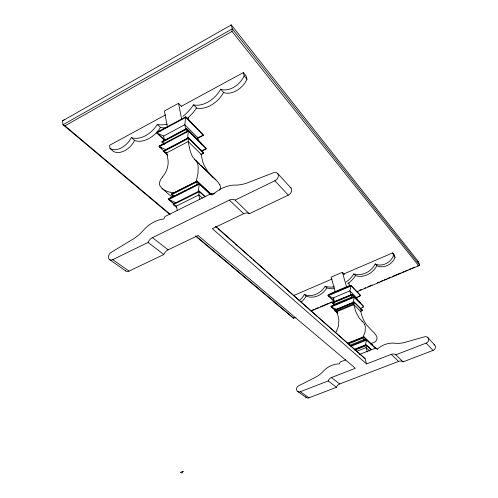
<?xml version="1.0" encoding="UTF-8"?>
<svg xmlns="http://www.w3.org/2000/svg" width="498" height="498" viewBox="0 0 498 498"><rect width="100%" height="100%" fill="white"/><g stroke="black" fill="none" stroke-linecap="round" stroke-linejoin="round"><path stroke-width="0.75" d="M169.501 214.215L62.997 124.755L62.561 120.827L231.29 24.9L418.569 261.867L419.627 265.011L418.687 265.795L231.987 31.424L232.286 28.859L231.29 24.9L230.456 25.33M186.358 132.325L186.657 128.521L161.937 141.662L162.049 142.272L164.272 144.364M167.621 155.115L163.718 151.479L163.605 150.863L187.584 138.469L188.468 130.52L159.117 146.082L159.229 146.698L165.834 152.942M337.158 312.613L330.996 306.438L334.824 304.154L351.644 297.107L352.011 294.474L334.139 301.67L332.502 302.672L334.202 304.651M371.253 343.321C373.849 342.917 376.855 341.279 377.036 338.354A5.335 4.077 36.3 0 0 376.295 335.671A15.637 12.027 36.2 0 0 372.373 331.114L366.721 325.107L363.565 320.002A25.317 18.992 35.7 0 1 362.052 316.093L360.714 311.449L362.314 310.441L354.308 302.51L334.681 310.684L336.878 311.673L353.798 304.639L354.165 302.006L334.544 310.179L337.295 313.118M353.076 302.118L354.283 297.244L354.134 296.746L351.644 297.107M349.21 345.488L363.801 339.673L364.187 337.009L363.048 337.04L347.156 343.39M354.153 349.391L365.314 344.971L366.59 340.084L366.435 339.555L363.801 339.673M173.814 196.704L171.542 194.724L171.424 194.064L196.218 181.664L197.999 173.372L198.173 166.799A7.507 2.11 -87.9 0 0 197.494 163.338A21.675 6.057 -88.2 0 0 195.347 160.169L192.365 156.521L190.473 151.822A36.939 10.296 -87.1 0 1 189.358 147.34M334.463 286.848A24.514 20.181 -42.4 0 1 326.906 286.711L325.138 286.232L324.901 286.667A16.366 13.477 -45.2 0 1 305.61 294.941L304.309 294.386L303.811 295.432A12.276 10.085 -47.3 0 1 299.068 300.555M304.309 294.386L306.077 295.993L305.585 297.038A12.232 10.066 -47.2 0 1 300.854 302.143M167.291 124.158A33.173 22.186 -46.6 0 1 159.379 124.755L157.293 124.413L156.963 124.986A22.086 14.741 -48.3 0 1 132.848 138.033L131.348 137.523L130.638 138.898A16.527 10.981 -49.6 0 1 109.996 148.466L109.548 145.31L165.523 114.889M131.348 137.523L134.572 140.442L133.862 141.818A16.446 10.975 -49.6 0 1 113.289 151.305L109.996 148.466M334.681 310.684L336.673 310.92L353.58 303.892L354.308 302.523M375.206 263.952L377.733 266.169A12.892 10.726 -37.4 0 0 395.076 257.335L393.569 255.524A12.942 10.744 -37.6 0 1 376.171 264.401L375.206 263.952L374.403 265.44A16.851 13.956 -39.8 0 1 354.259 274.081L353.841 273.919L352.665 275.674A24.514 20.181 -42.4 0 1 346.073 282.073M376.768 265.72L375.971 267.202A16.789 13.932 -39.7 0 1 355.883 275.792L353.841 273.919M325.138 286.232L326.85 287.881L326.613 288.311A16.303 13.452 -45.1 0 1 307.378 296.54L306.077 295.993M181.222 106.36L243.341 72.602L244.145 75.789A17.673 12.02 -43.6 0 1 221.784 89.59L220.639 89.173L219.506 91.159A22.92 15.5 -45 0 1 193.934 104.991L193.442 104.854L191.823 107.226A33.173 22.186 -46.6 0 1 183.121 116.208M220.639 89.173L223.552 92.466L222.425 94.446A22.808 15.488 -44.9 0 1 196.94 108.166L193.442 104.854M165.697 127.855A33.011 22.173 -46.5 0 1 162.51 127.787L160.431 127.432L160.101 128.011A21.98 14.735 -48.3 0 1 136.066 140.953L134.572 140.442M219.481 190.174L220.402 188.126A7.221 5.354 22.5 0 0 219.755 184.795M363.048 337.04L365.127 331.793L365.339 327.136A5.378 2.465 88.8 0 0 364.573 324.366M355.472 275.631L354.296 277.386A24.427 20.144 -42.4 0 1 347.729 283.76M196.455 108.029L194.843 110.388A33.011 22.173 -46.5 0 1 187.242 118.449M162.342 177.114C165.622 173.31 167.882 168.505 168.112 163.437A35.383 26.07 17.5 0 0 167.782 158.601L166.73 152.836L163.718 151.479L188.636 138.363L203.62 153.21L200.899 154.623M184.671 117.752L185.704 116.806L203.228 134.703L203.358 135.294L197.258 138.494M186.887 131.877L188.468 130.52L206.085 148.199L206.216 148.802L202.107 150.931M169.974 137.66L186.657 128.521L201.59 143.505L201.715 144.109M187.584 138.469L188.512 137.747L203.495 152.6L203.62 153.21L201.155 154.318L188.207 141.563L188.512 137.747L163.605 150.863M205.425 196.741L199.2 191.014L198.204 191.574L199.293 184.173L199.156 183.513L196.878 184.951L197.202 181.067L171.424 194.064M360.614 308.579L363.702 306.693L363.559 306.195L354.134 296.746L330.996 306.438L332.652 307.976M196.218 181.664L197.202 181.067L211.862 194.755M357.632 300.792L356.78 297.848L360.477 295.625L360.334 295.14L350.909 285.516L348.457 285.939L331.774 293.023L327.97 295.252L334.139 301.477M62.561 120.827L64.298 119.806M417.498 265.907L419.627 265.011L232.286 28.859L62.997 124.755L64.977 125.838L231.987 31.424M181.596 106.491L178.514 103.31L164.39 111.023L167.434 127.326M164.352 140.193L156.783 133.003L156.677 132.4L185.704 116.806L184.839 124.718L185.748 129.275M197.706 137.678L203.358 135.294L185.822 117.41L156.783 133.003L163.655 136.029L184.839 124.718L197.706 137.678L198.329 140.679M168.598 138.388L164.483 140.573L163.655 136.029M166.73 152.836L188.207 141.563L189.358 147.34M199.156 183.513L168.542 198.901L168.66 199.561L173.659 203.875M171.318 201.298L168.542 198.901L179.51 193.678M180.899 192.981L186.457 190.186M187.846 189.489L196.181 185.3M176.759 207.585L173.335 204.647L173.217 203.981L199.2 191.014L198.87 194.911L199.785 199.48M204.989 196.884L199.337 191.68L173.335 204.647L176.466 206.054L198.87 194.911L202.313 198.055M112.741 259.639L148.087 242.439A7.022 5.123 -52.5 0 1 152.469 237.633L229.397 200.103A7.314 5.49 -47.2 0 1 235.118 200.09L274.871 180.743A5.048 3.797 -43.7 0 0 278.351 175.128A5.048 3.797 -43.7 0 0 273.819 172.607L247.998 182.629A36.211 26.375 -44.7 0 1 235.249 185.107A30.913 23.244 -47.7 0 0 212.59 194.905L210.685 193.871L164.981 216.493L163.823 219.002A29.805 21.868 -52.4 0 0 143.082 230.586A33.883 23.811 -52.2 0 1 132.754 239.295L110.948 252.492A4.625 3.299 -54.5 0 0 108.545 258.057A4.625 3.299 -54.5 0 0 112.741 259.639L129.044 271.117L163.811 254.528A6.854 5.092 -52.4 0 1 168.1 249.847L198.142 235.479L355.354 368.271L331.456 377.534A5.073 4.482 -51.4 0 0 328.201 380.939L300.3 391.721A3.362 2.92 -55.1 0 1 296.69 390.177A3.362 2.92 -55.1 0 1 298.258 386.012L315.346 377.335A24.719 21.24 -51.1 0 0 323.233 371.315A21.495 19.055 -51.2 0 1 339.437 363.876L340.209 362.009L345.905 359.774M290.166 187.385A4.918 3.766 -43.3 0 1 291.579 191.207A4.918 3.766 -43.3 0 1 288.286 195.135L249.299 213.742A7.134 5.441 -47 0 0 243.665 213.698L212.335 228.688L366.584 363.926L391.241 354.377A5.235 4.694 -41.1 0 1 395.804 354.819L426.17 343.091A3.598 3.218 -34.6 0 0 428.597 339.038A3.598 3.218 -34.6 0 0 424.887 336.716L405.017 342.344A26.039 22.784 -37.6 0 1 394.995 343.215A22.105 19.87 -41.9 0 0 377.422 348.986L375.822 348.027L359.438 354.458M173.217 203.981L175.856 202.73L168.66 199.561L199.293 184.173L210.517 194.637M201.236 150.956L206.216 148.802L188.593 131.136L159.229 146.698L166.164 149.755M344.492 274.46L342.387 272.288L331.164 277.131L335.347 292.289M293.571 295.588L332.085 278.992M343.502 274.081L392.717 252.872L394.223 254.696L395.076 257.335M161.937 141.662L163.848 140.847M311.897 310.335L314.045 309.426M315.477 308.828L318.346 307.621M320.494 306.712L328.381 303.4M329.813 302.796L331.967 301.888M359.207 290.427L361.355 289.525M364.225 288.317L365.656 287.713M367.804 286.811L372.106 284.999M377.104 282.901L379.227 282.005M380.646 281.407L382.769 280.517M384.188 279.92L386.317 279.023M387.73 278.426L390.569 277.237M392.692 276.34L400.492 273.06M401.905 272.462L404.034 271.572M405.453 270.974L407.576 270.078M408.995 269.486L411.124 268.59M412.537 267.992L414.666 267.096M195.677 236.208L293.26 318.172L296.017 317.382M311.069 311.051L334.731 301.103M356.954 291.76L418.687 265.795M357.657 296.802L360.477 295.625L350.909 285.516L327.97 295.252L334.544 301.502M334.544 310.179L354.165 302.006L362.171 309.943L362.314 310.441L360.166 311.325M164.384 143.891L159.117 146.082L161.838 148.616M362.283 307.278L363.702 306.693L354.283 297.244L331.133 306.936L336.187 309.158M156.677 132.4L161.246 130.544M347.635 343.62L364.187 337.009L372.336 344.996M348.5 343.857L364.343 337.538L375.847 348.332M350.268 345.992L366.435 339.555M351.115 346.241L366.59 340.084L375.448 348.339M354.582 349.664L366.466 344.958L371.608 349.689M354.732 350.194L366.621 345.5L371.191 349.696M356.288 351.495L366.08 347.629L366.621 345.494L366.466 344.958L365.314 344.971M305.716 396.925A3.305 2.895 -55.2 0 0 308.959 397.821L336.48 387.307A4.98 4.432 -51.3 0 1 339.68 383.958L398.599 361.386A5.142 4.644 -40.4 0 1 403.1 361.847L433.005 350.418A3.536 3.181 -33.7 0 0 435.389 347.635A3.536 3.181 -33.7 0 0 434.075 344.566M214.719 193.131L211.252 193.803M202.288 153.316L203.62 153.216M174.045 192.838C168.922 192.365 163.176 190.722 160.194 186.196A7.352 5.503 19.7 0 1 159.528 182.797A21.395 16.023 20.6 0 1 162.367 177.132M326.85 287.881L328.618 288.361A24.427 20.144 -42.4 0 0 334.046 288.722M223.552 92.466L224.698 92.883A17.579 12.014 -43.5 0 0 246.971 79.182L246.161 76.001L243.341 72.602M366.584 363.926L365.102 358.678L318.751 317.805M200.408 142.976L201.59 143.505M165.043 143.617L162.049 142.272L186.781 129.131L191.581 133.943M174.649 196.119L171.542 194.724L197.339 181.726L210.94 194.506M360.54 309.208L362.171 309.943M334.824 304.154L332.633 303.17L352.154 294.972L356.954 299.79M370.518 343.726L372.187 344.473M417.561 261.263L418.569 261.867M109.392 259.47L125.739 270.931M297.505 391.353L306.195 397.448M300.3 391.721L308.959 397.821M148.087 242.439L163.811 254.528M328.201 380.939L336.48 387.307M152.469 237.633L168.1 249.847M331.456 377.534L339.68 383.958M64.977 125.838L170.21 214.314M195.77 235.809L293.864 318.29M362.09 321.16L359.27 318.191L356.431 313.074A26.157 12.064 89.9 0 1 355.136 309.339L353.58 303.892M172.426 202.256L173.541 203.215M161.993 188.369L172.14 197.202M215.653 226.291L365.102 358.678M215.771 226.634L216.935 227.661M218.099 228.694L234.39 243.117M235.554 244.145L248.353 255.48M249.517 256.507L251.845 258.568M253.009 259.601L265.222 270.414M266.386 271.447L282.677 285.871M283.841 286.898L300.132 301.321M301.296 302.354L317.587 316.778M200.682 165.398L214.837 178.956A21.221 15.818 21.9 0 1 219.786 184.789M369.796 351.028L366.08 347.629L367.294 351.881M210.685 193.871L211.799 194.911M375.822 348.027L377.44 349.534M334.588 304.645L332.502 302.672L352.011 294.474L360.154 303.002L358.554 301.396M158.837 134.454L164.782 140.106M229.397 200.103L243.665 213.698M391.241 354.377L398.599 361.386M334.152 298.931L333.125 297.947L328.101 295.744L351.053 286.008L349.864 290.882L350.928 294.611M157.293 124.413L160.431 127.432M235.118 200.09L249.299 213.742M395.804 354.819L403.1 361.847M195.745 160.462L215.858 179.884M194.699 159.621L199.592 164.346M213.181 177.469L207.622 171.275L203.881 164.857A34.026 24.551 23.2 0 1 202.337 160.02L201.155 154.318M353.798 304.639L360.714 311.449M193.716 136.085L199.051 141.432M356.78 297.848L349.864 290.882L333.125 297.947L334.139 301.67M274.871 180.743L288.286 195.135M426.17 343.091L433.005 350.418M277.573 173.397L290.894 187.951M427.888 337.644L434.679 345.064M244.145 75.789L246.971 79.182M392.717 252.872L393.569 255.524M348.774 282.914L349.596 285.79M342.387 272.288L346.496 286.748M336.673 310.92L338.161 316.355A25.74 20.082 32.7 0 1 338.852 320.301L338.26 326.769L336.225 331.68A15.687 12.176 35.6 0 0 335.671 332.807M188.294 117.466L188.891 120.41M178.514 103.31L181.751 119.638M176.466 206.054L177.3 210.61M362.09 321.179A15.587 7.09 88.5 0 1 364.58 324.347M129.044 271.117A4.519 3.281 -54.5 0 1 125.216 270.314M183.121 471.32L182.056 473.1L180.338 472.347L183.121 471.32"/></g></svg>
